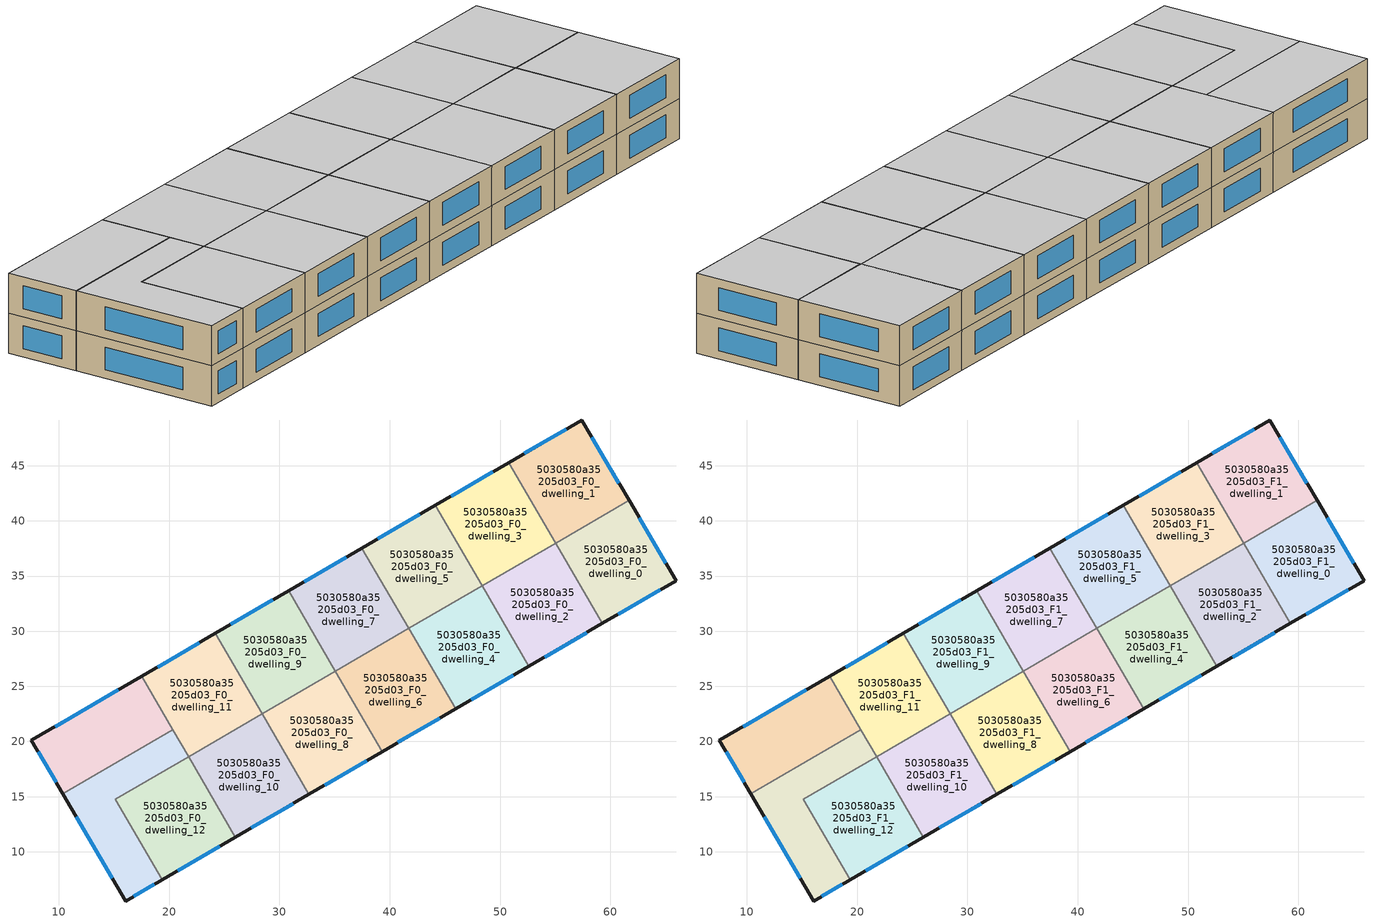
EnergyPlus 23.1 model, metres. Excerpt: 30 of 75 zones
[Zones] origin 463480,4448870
5030580a35205d03_F0_dwelling_0
 floor ground (EU_floor_Construction): 61.69,41.85 65.95,34.59 59.28,30.7 55.04,37.98 z0
 wall outside (EU_wall_Construction): 59.28,30.7 65.95,34.59 61.69,41.85 z0:3
 wall to 5030580a35205d03_F0_dwelling_1 (EU_wall_Construction): 61.69,41.85 55.04,37.98 z0:3
 wall to 5030580a35205d03_F0_dwelling_2 (EU_wall_Construction): 55.04,37.98 59.28,30.7 z0:3
 window (EU_Window_Construction): 65.04,36.14 62.6,40.3 / 60.71,31.53 64.52,33.76 z0.64:2.36
5030580a35205d03_F0_dwelling_1
 floor ground (EU_floor_Construction): 57.41,49.15 61.69,41.85 55.04,37.98 50.78,45.29 z0
 wall outside (EU_wall_Construction): 61.69,41.85 57.41,49.15 50.78,45.29 z0:3
 wall to 5030580a35205d03_F0_dwelling_3 (EU_wall_Construction): 50.78,45.29 55.03,37.99 z0:3
 wall to 5030580a35205d03_F0_dwelling_2 (EU_wall_Construction): 55.03,37.99 55.04,37.98 z0:3
 window (EU_Window_Construction): 60.77,43.42 58.33,47.58 / 55.99,48.32 52.2,46.11 z0.64:2.36
5030580a35205d03_F0_dwelling_10
 floor ground (EU_floor_Construction): 28.42,22.5 32.66,15.21 26.01,11.33 21.76,18.63 z0
 wall outside (EU_wall_Construction): 26.01,11.33 32.66,15.21 z0:3
 wall to 5030580a35205d03_F0_dwelling_12 (EU_wall_Construction): 21.76,18.63 26.01,11.33 z0:3
 wall to 5030580a35205d03_F0_dwelling_11 (EU_wall_Construction): 28.42,22.5 21.76,18.63 z0:3
 wall to 5030580a35205d03_F0_dwelling_8 (EU_wall_Construction): 32.66,15.21 28.42,22.5 z0:3
 window (EU_Window_Construction): 27.44,12.16 31.24,14.38 z0.64:2.36
5030580a35205d03_F0_dwelling_11
 floor ground (EU_floor_Construction): 24.17,29.79 28.42,22.5 21.76,18.63 17.52,25.92 z0
 wall outside (EU_wall_Construction): 24.17,29.79 17.52,25.92 z0:3
 wall to 5030580a35205d03_F0_dwelling_9 (EU_wall_Construction): 28.42,22.5 24.17,29.79 z0:3
 wall to 5030580a35205d03_F0_dwelling_14 (EU_wall_Construction): 17.52,25.92 20.34,21.07 z0:3
 wall to 5030580a35205d03_F0_dwelling_13 (EU_wall_Construction): 20.34,21.07 21.76,18.63 z0:3
 window (EU_Window_Construction): 22.74,28.96 18.94,26.75 z0.64:2.36
5030580a35205d03_F0_dwelling_12
 floor ground (EU_floor_Construction): 21.76,18.63 26.01,11.33 19.36,7.46 15.11,14.75 z0
 wall outside (EU_wall_Construction): 19.36,7.46 26.01,11.33 z0:3
 wall to 5030580a35205d03_F0_dwelling_13 (EU_wall_Construction): 21.76,18.63 15.11,14.75 19.36,7.46 z0:3
 window (EU_Window_Construction): 20.78,8.29 24.59,10.5 z0.64:2.36
5030580a35205d03_F0_dwelling_13
 floor ground (EU_floor_Construction): 20.34,21.07 21.76,18.63 15.11,14.75 19.36,7.46 16.06,5.54 10.36,15.25 z0
 wall outside (EU_wall_Construction): 10.36,15.25 16.06,5.54 19.36,7.46 z0:3
 wall to 5030580a35205d03_F0_dwelling_14 (EU_wall_Construction): 20.34,21.07 10.36,15.25 z0:3
 window (EU_Window_Construction): 16.76,5.95 18.65,7.05 / 11.58,13.17 14.84,7.62 z0.64:2.36
5030580a35205d03_F0_dwelling_14
 floor ground (EU_floor_Construction): 17.52,25.92 20.34,21.07 10.36,15.25 7.51,20.1 z0
 wall outside (EU_wall_Construction): 17.52,25.92 7.51,20.1 10.36,15.25 z0:3
 window (EU_Window_Construction): 8.12,19.06 9.75,16.29 / 15.37,24.67 9.66,21.34 z0.64:2.36
5030580a35205d03_F0_dwelling_2
 floor ground (EU_floor_Construction): 55.03,37.99 59.28,30.7 52.62,26.83 48.38,34.12 z0
 wall outside (EU_wall_Construction): 52.62,26.83 59.28,30.7 z0:3
 wall to 5030580a35205d03_F0_dwelling_4 (EU_wall_Construction): 48.38,34.12 52.62,26.83 z0:3
 wall to 5030580a35205d03_F0_dwelling_3 (EU_wall_Construction): 55.03,37.99 48.38,34.12 z0:3
 window (EU_Window_Construction): 54.05,27.66 57.85,29.87 z0.64:2.36
5030580a35205d03_F0_dwelling_3
 floor ground (EU_floor_Construction): 50.78,45.29 55.03,37.99 48.38,34.12 44.13,41.42 z0
 wall outside (EU_wall_Construction): 50.78,45.29 44.13,41.42 z0:3
 wall to 5030580a35205d03_F0_dwelling_5 (EU_wall_Construction): 44.13,41.42 48.38,34.12 z0:3
 window (EU_Window_Construction): 49.36,44.46 45.55,42.24 z0.64:2.36
5030580a35205d03_F0_dwelling_4
 floor ground (EU_floor_Construction): 48.38,34.12 52.62,26.83 45.97,22.95 41.72,30.25 z0
 wall outside (EU_wall_Construction): 45.97,22.95 52.62,26.83 z0:3
 wall to 5030580a35205d03_F0_dwelling_6 (EU_wall_Construction): 41.72,30.25 45.97,22.95 z0:3
 wall to 5030580a35205d03_F0_dwelling_5 (EU_wall_Construction): 48.38,34.12 41.72,30.25 z0:3
 window (EU_Window_Construction): 47.39,23.78 51.2,26 z0.64:2.36
5030580a35205d03_F0_dwelling_5
 floor ground (EU_floor_Construction): 44.13,41.42 48.38,34.12 41.72,30.25 37.48,37.54 z0
 wall outside (EU_wall_Construction): 44.13,41.42 37.48,37.54 z0:3
 wall to 5030580a35205d03_F0_dwelling_7 (EU_wall_Construction): 37.48,37.54 41.72,30.25 z0:3
 window (EU_Window_Construction): 42.7,40.59 38.9,38.37 z0.64:2.36
5030580a35205d03_F0_dwelling_6
 floor ground (EU_floor_Construction): 41.72,30.25 45.97,22.95 39.32,19.08 35.07,26.37 z0
 wall outside (EU_wall_Construction): 39.32,19.08 45.97,22.95 z0:3
 wall to 5030580a35205d03_F0_dwelling_8 (EU_wall_Construction): 35.07,26.37 39.32,19.08 z0:3
 wall to 5030580a35205d03_F0_dwelling_7 (EU_wall_Construction): 41.72,30.25 35.07,26.37 z0:3
 window (EU_Window_Construction): 40.74,19.91 44.54,22.12 z0.64:2.36
5030580a35205d03_F0_dwelling_7
 floor ground (EU_floor_Construction): 37.48,37.54 41.72,30.25 35.07,26.37 30.82,33.67 z0
 wall outside (EU_wall_Construction): 37.48,37.54 30.82,33.67 z0:3
 wall to 5030580a35205d03_F0_dwelling_9 (EU_wall_Construction): 30.82,33.67 35.07,26.37 z0:3
 window (EU_Window_Construction): 36.05,36.71 32.25,34.5 z0.64:2.36
5030580a35205d03_F0_dwelling_8
 floor ground (EU_floor_Construction): 35.07,26.37 39.32,19.08 32.66,15.21 28.42,22.5 z0
 wall outside (EU_wall_Construction): 32.66,15.21 39.32,19.08 z0:3
 wall to 5030580a35205d03_F0_dwelling_9 (EU_wall_Construction): 35.07,26.37 28.42,22.5 z0:3
 window (EU_Window_Construction): 34.09,16.04 37.89,18.25 z0.64:2.36
5030580a35205d03_F0_dwelling_9
 floor ground (EU_floor_Construction): 30.82,33.67 35.07,26.37 28.42,22.5 24.17,29.79 z0
 wall outside (EU_wall_Construction): 30.82,33.67 24.17,29.79 z0:3
 window (EU_Window_Construction): 29.4,32.84 25.6,30.62 z0.64:2.36
5030580a35205d03_F1_dwelling_0
 floor to 5030580a35205d03_F0_dwelling_0 (EU_floor_Construction): 61.69,41.85 65.95,34.59 59.28,30.7 55.04,37.98 z3
 wall outside (EU_wall_Construction): 59.28,30.7 65.95,34.59 61.69,41.85 z3:6
 wall to 5030580a35205d03_F1_dwelling_1 (EU_wall_Construction): 61.69,41.85 55.04,37.98 z3:6
 wall to 5030580a35205d03_F1_dwelling_2 (EU_wall_Construction): 55.04,37.98 59.28,30.7 z3:6
 window (EU_Window_Construction): 65.04,36.14 62.6,40.3 / 60.71,31.53 64.52,33.76 z3.64:5.36
 ceiling to 5030580a35205d03_F2_dwelling_0 (EU_floor_Construction): 65.95,34.59 61.69,41.85 55.04,37.98 59.28,30.7 z6
5030580a35205d03_F1_dwelling_1
 floor to 5030580a35205d03_F0_dwelling_1 (EU_floor_Construction): 57.41,49.15 61.69,41.85 55.04,37.98 50.78,45.29 z3
 wall outside (EU_wall_Construction): 61.69,41.85 57.41,49.15 50.78,45.29 z3:6
 wall to 5030580a35205d03_F1_dwelling_3 (EU_wall_Construction): 50.78,45.29 55.03,37.99 z3:6
 wall to 5030580a35205d03_F1_dwelling_2 (EU_wall_Construction): 55.03,37.99 55.04,37.98 z3:6
 window (EU_Window_Construction): 60.77,43.42 58.33,47.58 / 55.99,48.32 52.2,46.11 z3.64:5.36
 ceiling to 5030580a35205d03_F2_dwelling_1 (EU_floor_Construction): 61.69,41.85 57.41,49.15 50.78,45.29 55.04,37.98 z6
5030580a35205d03_F1_dwelling_10
 floor to 5030580a35205d03_F0_dwelling_10 (EU_floor_Construction): 28.42,22.5 32.66,15.21 26.01,11.33 21.76,18.63 z3
 wall outside (EU_wall_Construction): 26.01,11.33 32.66,15.21 z3:6
 wall to 5030580a35205d03_F1_dwelling_12 (EU_wall_Construction): 21.76,18.63 26.01,11.33 z3:6
 wall to 5030580a35205d03_F1_dwelling_11 (EU_wall_Construction): 28.42,22.5 21.76,18.63 z3:6
 wall to 5030580a35205d03_F1_dwelling_8 (EU_wall_Construction): 32.66,15.21 28.42,22.5 z3:6
 window (EU_Window_Construction): 27.44,12.16 31.24,14.38 z3.64:5.36
 ceiling to 5030580a35205d03_F2_dwelling_10 (EU_floor_Construction): 32.66,15.21 28.42,22.5 21.76,18.63 26.01,11.33 z6
5030580a35205d03_F1_dwelling_11
 floor to 5030580a35205d03_F0_dwelling_11 (EU_floor_Construction): 24.17,29.79 28.42,22.5 21.76,18.63 17.52,25.92 z3
 wall outside (EU_wall_Construction): 24.17,29.79 17.52,25.92 z3:6
 wall to 5030580a35205d03_F1_dwelling_9 (EU_wall_Construction): 28.42,22.5 24.17,29.79 z3:6
 wall to 5030580a35205d03_F1_dwelling_14 (EU_wall_Construction): 17.52,25.92 20.34,21.07 z3:6
 wall to 5030580a35205d03_F1_dwelling_13 (EU_wall_Construction): 20.34,21.07 21.76,18.63 z3:6
 window (EU_Window_Construction): 22.74,28.96 18.94,26.75 z3.64:5.36
 ceiling to 5030580a35205d03_F2_dwelling_11 (EU_floor_Construction): 28.42,22.5 24.17,29.79 17.52,25.92 21.76,18.63 z6
5030580a35205d03_F1_dwelling_12
 floor to 5030580a35205d03_F0_dwelling_12 (EU_floor_Construction): 21.76,18.63 26.01,11.33 19.36,7.46 15.11,14.75 z3
 wall outside (EU_wall_Construction): 19.36,7.46 26.01,11.33 z3:6
 wall to 5030580a35205d03_F1_dwelling_13 (EU_wall_Construction): 21.76,18.63 15.11,14.75 19.36,7.46 z3:6
 window (EU_Window_Construction): 20.78,8.29 24.59,10.5 z3.64:5.36
 ceiling to 5030580a35205d03_F2_dwelling_12 (EU_floor_Construction): 26.01,11.33 21.76,18.63 15.11,14.75 19.36,7.46 z6
5030580a35205d03_F1_dwelling_13
 floor to 5030580a35205d03_F0_dwelling_13 (EU_floor_Construction): 20.34,21.07 21.76,18.63 15.11,14.75 19.36,7.46 16.06,5.54 10.36,15.25 z3
 wall outside (EU_wall_Construction): 10.36,15.25 16.06,5.54 19.36,7.46 z3:6
 wall to 5030580a35205d03_F1_dwelling_14 (EU_wall_Construction): 20.34,21.07 10.36,15.25 z3:6
 window (EU_Window_Construction): 16.76,5.95 18.65,7.05 / 11.58,13.17 14.84,7.62 z3.64:5.36
 ceiling to 5030580a35205d03_F2_dwelling_13 (EU_floor_Construction): 19.36,7.46 15.11,14.75 21.76,18.63 20.34,21.07 10.36,15.25 16.06,5.54 z6
5030580a35205d03_F1_dwelling_14
 floor to 5030580a35205d03_F0_dwelling_14 (EU_floor_Construction): 17.52,25.92 20.34,21.07 10.36,15.25 7.51,20.1 z3
 wall outside (EU_wall_Construction): 17.52,25.92 7.51,20.1 10.36,15.25 z3:6
 window (EU_Window_Construction): 8.12,19.06 9.75,16.29 / 15.37,24.67 9.66,21.34 z3.64:5.36
 ceiling to 5030580a35205d03_F2_dwelling_14 (EU_floor_Construction): 20.34,21.07 17.52,25.92 7.51,20.1 10.36,15.25 z6
5030580a35205d03_F1_dwelling_2
 floor to 5030580a35205d03_F0_dwelling_2 (EU_floor_Construction): 55.03,37.99 59.28,30.7 52.62,26.83 48.38,34.12 z3
 wall outside (EU_wall_Construction): 52.62,26.83 59.28,30.7 z3:6
 wall to 5030580a35205d03_F1_dwelling_4 (EU_wall_Construction): 48.38,34.12 52.62,26.83 z3:6
 wall to 5030580a35205d03_F1_dwelling_3 (EU_wall_Construction): 55.03,37.99 48.38,34.12 z3:6
 window (EU_Window_Construction): 54.05,27.66 57.85,29.87 z3.64:5.36
 ceiling to 5030580a35205d03_F2_dwelling_2 (EU_floor_Construction): 59.28,30.7 55.03,37.99 48.38,34.12 52.62,26.83 z6
5030580a35205d03_F1_dwelling_3
 floor to 5030580a35205d03_F0_dwelling_3 (EU_floor_Construction): 50.78,45.29 55.03,37.99 48.38,34.12 44.13,41.42 z3
 wall outside (EU_wall_Construction): 50.78,45.29 44.13,41.42 z3:6
 wall to 5030580a35205d03_F1_dwelling_5 (EU_wall_Construction): 44.13,41.42 48.38,34.12 z3:6
 window (EU_Window_Construction): 49.36,44.46 45.55,42.24 z3.64:5.36
 ceiling to 5030580a35205d03_F2_dwelling_3 (EU_floor_Construction): 55.03,37.99 50.78,45.29 44.13,41.42 48.38,34.12 z6
5030580a35205d03_F1_dwelling_4
 floor to 5030580a35205d03_F0_dwelling_4 (EU_floor_Construction): 48.38,34.12 52.62,26.83 45.97,22.95 41.72,30.25 z3
 wall outside (EU_wall_Construction): 45.97,22.95 52.62,26.83 z3:6
 wall to 5030580a35205d03_F1_dwelling_6 (EU_wall_Construction): 41.72,30.25 45.97,22.95 z3:6
 wall to 5030580a35205d03_F1_dwelling_5 (EU_wall_Construction): 48.38,34.12 41.72,30.25 z3:6
 window (EU_Window_Construction): 47.39,23.78 51.2,26 z3.64:5.36
 ceiling to 5030580a35205d03_F2_dwelling_4 (EU_floor_Construction): 52.62,26.83 48.38,34.12 41.72,30.25 45.97,22.95 z6
5030580a35205d03_F1_dwelling_5
 floor to 5030580a35205d03_F0_dwelling_5 (EU_floor_Construction): 44.13,41.42 48.38,34.12 41.72,30.25 37.48,37.54 z3
 wall outside (EU_wall_Construction): 44.13,41.42 37.48,37.54 z3:6
 wall to 5030580a35205d03_F1_dwelling_7 (EU_wall_Construction): 37.48,37.54 41.72,30.25 z3:6
 window (EU_Window_Construction): 42.7,40.59 38.9,38.37 z3.64:5.36
 ceiling to 5030580a35205d03_F2_dwelling_5 (EU_floor_Construction): 48.38,34.12 44.13,41.42 37.48,37.54 41.72,30.25 z6
5030580a35205d03_F1_dwelling_6
 floor to 5030580a35205d03_F0_dwelling_6 (EU_floor_Construction): 41.72,30.25 45.97,22.95 39.32,19.08 35.07,26.37 z3
 wall outside (EU_wall_Construction): 39.32,19.08 45.97,22.95 z3:6
 wall to 5030580a35205d03_F1_dwelling_8 (EU_wall_Construction): 35.07,26.37 39.32,19.08 z3:6
 wall to 5030580a35205d03_F1_dwelling_7 (EU_wall_Construction): 41.72,30.25 35.07,26.37 z3:6
 window (EU_Window_Construction): 40.74,19.91 44.54,22.12 z3.64:5.36
 ceiling to 5030580a35205d03_F2_dwelling_6 (EU_floor_Construction): 45.97,22.95 41.72,30.25 35.07,26.37 39.32,19.08 z6
5030580a35205d03_F1_dwelling_7
 floor to 5030580a35205d03_F0_dwelling_7 (EU_floor_Construction): 37.48,37.54 41.72,30.25 35.07,26.37 30.82,33.67 z3
 wall outside (EU_wall_Construction): 37.48,37.54 30.82,33.67 z3:6
 wall to 5030580a35205d03_F1_dwelling_9 (EU_wall_Construction): 30.82,33.67 35.07,26.37 z3:6
 window (EU_Window_Construction): 36.05,36.71 32.25,34.5 z3.64:5.36
 ceiling to 5030580a35205d03_F2_dwelling_7 (EU_floor_Construction): 41.72,30.25 37.48,37.54 30.82,33.67 35.07,26.37 z6
5030580a35205d03_F1_dwelling_8
 floor to 5030580a35205d03_F0_dwelling_8 (EU_floor_Construction): 35.07,26.37 39.32,19.08 32.66,15.21 28.42,22.5 z3
 wall outside (EU_wall_Construction): 32.66,15.21 39.32,19.08 z3:6
 wall to 5030580a35205d03_F1_dwelling_9 (EU_wall_Construction): 35.07,26.37 28.42,22.5 z3:6
 window (EU_Window_Construction): 34.09,16.04 37.89,18.25 z3.64:5.36
 ceiling to 5030580a35205d03_F2_dwelling_8 (EU_floor_Construction): 39.32,19.08 35.07,26.37 28.42,22.5 32.66,15.21 z6
5030580a35205d03_F1_dwelling_9
 floor to 5030580a35205d03_F0_dwelling_9 (EU_floor_Construction): 30.82,33.67 35.07,26.37 28.42,22.5 24.17,29.79 z3
 wall outside (EU_wall_Construction): 30.82,33.67 24.17,29.79 z3:6
 window (EU_Window_Construction): 29.4,32.84 25.6,30.62 z3.64:5.36
 ceiling to 5030580a35205d03_F2_dwelling_9 (EU_floor_Construction): 35.07,26.37 30.82,33.67 24.17,29.79 28.42,22.5 z6
[Building]
EU S2 Campaign: North Axis=0; Terrain=City; Solar Distribution=FullExterior
[Site:Location]
Yerevan-Zvartnots.Intl.AP: Latitude=40.15; Longitude=44.383; Time Zone=4; Elevation=854
[SizingPeriod:WeatherFileDays]
AnnualSizingPeriod: Begin Month=1; Begin Day of Month=1; End Month=12; End Day of Month=31; Day of Week for Start Day=Monday; Use Weather File Daylight Saving Period=No; Use Weather File Rain and Snow Indicators=No
[MATERIAL]
EU_InternalMass_Material: Roughness=MediumRough; Thickness=0.1; Conductivity=1; Density=1800; Specific Heat=900; Thermal Absorptance=0.9; Solar Absorptance=0.7; Visible Absorptance=0.7
[MATERIAL:NOMASS] Roughness=MediumRough; Thermal Absorptance=0.9; Solar Absorptance=0.7; Visible Absorptance=0.7
Name | Thermal Resistance
EU_wall_NoMass | 1.05043
EU_floor_NoMass | 0.478065
[WINDOWMATERIAL:SIMPLEGLAZINGSYSTEM]
EU_Window_SimpleGlazing: UFactor=2.5566; Solar Heat Gain Coefficient=0.75; Visible Transmittance=0.75
[CONSTRUCTION]
EU_wall_Construction: EU_wall_NoMass
EU_floor_Construction: EU_floor_NoMass
EU_Window_Construction: EU_Window_SimpleGlazing
EU_InternalMass_Construction: EU_InternalMass_Material
[ZONE] Type=1; Multiplier=1; Ceiling Height=autocalculate; Floor Area=autocalculate; Part of Total Floor Area=Yes
Name | Volume
5030580a35205d03_F0_dwelling_0; 5030580a35205d03_F1_dwelling_0 | 194.935
5030580a35205d03_F0_dwelling_1; 5030580a35205d03_F1_dwelling_1 | 194.938
5030580a35205d03_F0_dwelling_10; 5030580a35205d03_F1_dwelling_10; 5030580a35205d03_F0_dwelling_12; 5030580a35205d03_F1_dwelling_12; 5030580a35205d03_F0_dwelling_8; 5030580a35205d03_F1_dwelling_8 | 194.943
5030580a35205d03_F0_dwelling_11; 5030580a35205d03_F1_dwelling_11 | 194.927
5030580a35205d03_F0_dwelling_13; 5030580a35205d03_F1_dwelling_13 | 194.92
5030580a35205d03_F0_dwelling_14; 5030580a35205d03_F1_dwelling_14 | 194.925
5030580a35205d03_F0_dwelling_2; 5030580a35205d03_F1_dwelling_2 | 194.926
5030580a35205d03_F0_dwelling_3; 5030580a35205d03_F1_dwelling_3 | 194.91
5030580a35205d03_F0_dwelling_4; 5030580a35205d03_F1_dwelling_4 | 194.922
5030580a35205d03_F0_dwelling_5; 5030580a35205d03_F1_dwelling_5 | 194.906
5030580a35205d03_F0_dwelling_6; 5030580a35205d03_F1_dwelling_6 | 194.959
5030580a35205d03_F0_dwelling_7; 5030580a35205d03_F1_dwelling_7 | 194.923
5030580a35205d03_F0_dwelling_9; 5030580a35205d03_F1_dwelling_9 | 194.939
[INTERNALMASS] Construction=EU_InternalMass_Construction
Name | Zone or ZoneList | Surface Area
5030580a35205d03_F0_dwelling_0_EU_InternalMass | 5030580a35205d03_F0_dwelling_0 | 64.9783
5030580a35205d03_F0_dwelling_1_EU_InternalMass | 5030580a35205d03_F0_dwelling_1 | 64.979
5030580a35205d03_F0_dwelling_2_EU_InternalMass | 5030580a35205d03_F0_dwelling_2 | 64.9782
5030580a35205d03_F0_dwelling_3_EU_InternalMass | 5030580a35205d03_F0_dwelling_3 | 64.9717
5030580a35205d03_F0_dwelling_4_EU_InternalMass | 5030580a35205d03_F0_dwelling_4 | 64.9738
5030580a35205d03_F0_dwelling_5_EU_InternalMass | 5030580a35205d03_F0_dwelling_5 | 64.9698
5030580a35205d03_F0_dwelling_6_EU_InternalMass | 5030580a35205d03_F0_dwelling_6 | 64.9855
5030580a35205d03_F0_dwelling_7_EU_InternalMass | 5030580a35205d03_F0_dwelling_7 | 64.977
5030580a35205d03_F0_dwelling_8_EU_InternalMass | 5030580a35205d03_F0_dwelling_8 | 64.9784
5030580a35205d03_F0_dwelling_9_EU_InternalMass | 5030580a35205d03_F0_dwelling_9 | 64.9808
5030580a35205d03_F0_dwelling_10_EU_InternalMass | 5030580a35205d03_F0_dwelling_10 | 64.9801
5030580a35205d03_F0_dwelling_11_EU_InternalMass | 5030580a35205d03_F0_dwelling_11 | 64.9762
5030580a35205d03_F0_dwelling_12_EU_InternalMass | 5030580a35205d03_F0_dwelling_12 | 64.9804
5030580a35205d03_F0_dwelling_13_EU_InternalMass | 5030580a35205d03_F0_dwelling_13 | 64.9733
5030580a35205d03_F0_dwelling_14_EU_InternalMass | 5030580a35205d03_F0_dwelling_14 | 64.9731
5030580a35205d03_F1_dwelling_0_EU_InternalMass | 5030580a35205d03_F1_dwelling_0 | 64.9783
5030580a35205d03_F1_dwelling_1_EU_InternalMass | 5030580a35205d03_F1_dwelling_1 | 64.979
5030580a35205d03_F1_dwelling_2_EU_InternalMass | 5030580a35205d03_F1_dwelling_2 | 64.9782
5030580a35205d03_F1_dwelling_3_EU_InternalMass | 5030580a35205d03_F1_dwelling_3 | 64.9717
5030580a35205d03_F1_dwelling_4_EU_InternalMass | 5030580a35205d03_F1_dwelling_4 | 64.9738
5030580a35205d03_F1_dwelling_5_EU_InternalMass | 5030580a35205d03_F1_dwelling_5 | 64.9698
5030580a35205d03_F1_dwelling_6_EU_InternalMass | 5030580a35205d03_F1_dwelling_6 | 64.9855
5030580a35205d03_F1_dwelling_7_EU_InternalMass | 5030580a35205d03_F1_dwelling_7 | 64.977
5030580a35205d03_F1_dwelling_8_EU_InternalMass | 5030580a35205d03_F1_dwelling_8 | 64.9784
5030580a35205d03_F1_dwelling_9_EU_InternalMass | 5030580a35205d03_F1_dwelling_9 | 64.9808
5030580a35205d03_F1_dwelling_10_EU_InternalMass | 5030580a35205d03_F1_dwelling_10 | 64.9801
5030580a35205d03_F1_dwelling_11_EU_InternalMass | 5030580a35205d03_F1_dwelling_11 | 64.9762
5030580a35205d03_F1_dwelling_12_EU_InternalMass | 5030580a35205d03_F1_dwelling_12 | 64.9804
5030580a35205d03_F1_dwelling_13_EU_InternalMass | 5030580a35205d03_F1_dwelling_13 | 64.9733
5030580a35205d03_F1_dwelling_14_EU_InternalMass | 5030580a35205d03_F1_dwelling_14 | 64.9731
[OTHEREQUIPMENT] Fuel Type=Electricity; Design Level Calculation Method=Watts/Area; Power per Zone Floor Area=1; Fraction Latent=0; Fraction Radiant=0; Fraction Lost=0; Carbon Dioxide Generation Rate=0; EndUse Subcategory=EU_Step8_InternalGains
Name | Zone or ZoneList or Space or SpaceList | Schedule
EU_Step8_InternalGain_5030580a35205d03_F0_dwelling_0_f000 | 5030580a35205d03_F0_dwelling_0 | EU_Step8_GainSchedule_5030580a35205d03_F0_dwelling_0_f000
EU_Step8_InternalGain_5030580a35205d03_F0_dwelling_1_f000 | 5030580a35205d03_F0_dwelling_1 | EU_Step8_GainSchedule_5030580a35205d03_F0_dwelling_1_f000
EU_Step8_InternalGain_5030580a35205d03_F0_dwelling_2_f000 | 5030580a35205d03_F0_dwelling_2 | EU_Step8_GainSchedule_5030580a35205d03_F0_dwelling_2_f000
EU_Step8_InternalGain_5030580a35205d03_F0_dwelling_3_f000 | 5030580a35205d03_F0_dwelling_3 | EU_Step8_GainSchedule_5030580a35205d03_F0_dwelling_3_f000
EU_Step8_InternalGain_5030580a35205d03_F0_dwelling_4_f000 | 5030580a35205d03_F0_dwelling_4 | EU_Step8_GainSchedule_5030580a35205d03_F0_dwelling_4_f000
EU_Step8_InternalGain_5030580a35205d03_F0_dwelling_5_f000 | 5030580a35205d03_F0_dwelling_5 | EU_Step8_GainSchedule_5030580a35205d03_F0_dwelling_5_f000
EU_Step8_InternalGain_5030580a35205d03_F0_dwelling_6_f000 | 5030580a35205d03_F0_dwelling_6 | EU_Step8_GainSchedule_5030580a35205d03_F0_dwelling_6_f000
EU_Step8_InternalGain_5030580a35205d03_F0_dwelling_7_f000 | 5030580a35205d03_F0_dwelling_7 | EU_Step8_GainSchedule_5030580a35205d03_F0_dwelling_7_f000
EU_Step8_InternalGain_5030580a35205d03_F0_dwelling_8_f000 | 5030580a35205d03_F0_dwelling_8 | EU_Step8_GainSchedule_5030580a35205d03_F0_dwelling_8_f000
EU_Step8_InternalGain_5030580a35205d03_F0_dwelling_9_f000 | 5030580a35205d03_F0_dwelling_9 | EU_Step8_GainSchedule_5030580a35205d03_F0_dwelling_9_f000
EU_Step8_InternalGain_5030580a35205d03_F0_dwelling_10_f000 | 5030580a35205d03_F0_dwelling_10 | EU_Step8_GainSchedule_5030580a35205d03_F0_dwelling_10_f000
EU_Step8_InternalGain_5030580a35205d03_F0_dwelling_11_f000 | 5030580a35205d03_F0_dwelling_11 | EU_Step8_GainSchedule_5030580a35205d03_F0_dwelling_11_f000
EU_Step8_InternalGain_5030580a35205d03_F0_dwelling_12_f000 | 5030580a35205d03_F0_dwelling_12 | EU_Step8_GainSchedule_5030580a35205d03_F0_dwelling_12_f000
EU_Step8_InternalGain_5030580a35205d03_F0_dwelling_13_f000 | 5030580a35205d03_F0_dwelling_13 | EU_Step8_GainSchedule_5030580a35205d03_F0_dwelling_13_f000
EU_Step8_InternalGain_5030580a35205d03_F0_dwelling_14_f000 | 5030580a35205d03_F0_dwelling_14 | EU_Step8_GainSchedule_5030580a35205d03_F0_dwelling_14_f000
EU_Step8_InternalGain_5030580a35205d03_F1_dwelling_0_f000 | 5030580a35205d03_F1_dwelling_0 | EU_Step8_GainSchedule_5030580a35205d03_F1_dwelling_0_f000
EU_Step8_InternalGain_5030580a35205d03_F1_dwelling_1_f000 | 5030580a35205d03_F1_dwelling_1 | EU_Step8_GainSchedule_5030580a35205d03_F1_dwelling_1_f000
EU_Step8_InternalGain_5030580a35205d03_F1_dwelling_2_f000 | 5030580a35205d03_F1_dwelling_2 | EU_Step8_GainSchedule_5030580a35205d03_F1_dwelling_2_f000
EU_Step8_InternalGain_5030580a35205d03_F1_dwelling_3_f000 | 5030580a35205d03_F1_dwelling_3 | EU_Step8_GainSchedule_5030580a35205d03_F1_dwelling_3_f000
EU_Step8_InternalGain_5030580a35205d03_F1_dwelling_4_f000 | 5030580a35205d03_F1_dwelling_4 | EU_Step8_GainSchedule_5030580a35205d03_F1_dwelling_4_f000
EU_Step8_InternalGain_5030580a35205d03_F1_dwelling_5_f000 | 5030580a35205d03_F1_dwelling_5 | EU_Step8_GainSchedule_5030580a35205d03_F1_dwelling_5_f000
EU_Step8_InternalGain_5030580a35205d03_F1_dwelling_6_f000 | 5030580a35205d03_F1_dwelling_6 | EU_Step8_GainSchedule_5030580a35205d03_F1_dwelling_6_f000
EU_Step8_InternalGain_5030580a35205d03_F1_dwelling_7_f000 | 5030580a35205d03_F1_dwelling_7 | EU_Step8_GainSchedule_5030580a35205d03_F1_dwelling_7_f000
EU_Step8_InternalGain_5030580a35205d03_F1_dwelling_8_f000 | 5030580a35205d03_F1_dwelling_8 | EU_Step8_GainSchedule_5030580a35205d03_F1_dwelling_8_f000
EU_Step8_InternalGain_5030580a35205d03_F1_dwelling_9_f000 | 5030580a35205d03_F1_dwelling_9 | EU_Step8_GainSchedule_5030580a35205d03_F1_dwelling_9_f000
EU_Step8_InternalGain_5030580a35205d03_F1_dwelling_10_f000 | 5030580a35205d03_F1_dwelling_10 | EU_Step8_GainSchedule_5030580a35205d03_F1_dwelling_10_f000
EU_Step8_InternalGain_5030580a35205d03_F1_dwelling_11_f000 | 5030580a35205d03_F1_dwelling_11 | EU_Step8_GainSchedule_5030580a35205d03_F1_dwelling_11_f000
EU_Step8_InternalGain_5030580a35205d03_F1_dwelling_12_f000 | 5030580a35205d03_F1_dwelling_12 | EU_Step8_GainSchedule_5030580a35205d03_F1_dwelling_12_f000
EU_Step8_InternalGain_5030580a35205d03_F1_dwelling_13_f000 | 5030580a35205d03_F1_dwelling_13 | EU_Step8_GainSchedule_5030580a35205d03_F1_dwelling_13_f000
EU_Step8_InternalGain_5030580a35205d03_F1_dwelling_14_f000 | 5030580a35205d03_F1_dwelling_14 | EU_Step8_GainSchedule_5030580a35205d03_F1_dwelling_14_f000
[ZONEVENTILATION:DESIGNFLOWRATE] Schedule=EU_AlwaysOn; Design Flow Rate Calculation Method=AirChanges/Hour; Air Changes per Hour=0.557805; Ventilation Type=Natural; Fan Pressure Rise=0; Fan Total Efficiency=1; Constant Term Coefficient=1; Temperature Term Coefficient=0; Velocity Term Coefficient=0; Velocity Squared Term Coefficient=0; Minimum Indoor Temperature=-100; Maximum Indoor Temperature=100; Delta Temperature=-100; Minimum Outdoor Temperature=-100; Maximum Outdoor Temperature=100; Maximum Wind Speed=40
Name | Zone or ZoneList or Space or SpaceList
EU_ConstantAir_5030580a35205d03_F0_dwelling_0 | 5030580a35205d03_F0_dwelling_0
EU_ConstantAir_5030580a35205d03_F0_dwelling_1 | 5030580a35205d03_F0_dwelling_1
EU_ConstantAir_5030580a35205d03_F0_dwelling_2 | 5030580a35205d03_F0_dwelling_2
EU_ConstantAir_5030580a35205d03_F0_dwelling_3 | 5030580a35205d03_F0_dwelling_3
EU_ConstantAir_5030580a35205d03_F0_dwelling_4 | 5030580a35205d03_F0_dwelling_4
EU_ConstantAir_5030580a35205d03_F0_dwelling_5 | 5030580a35205d03_F0_dwelling_5
EU_ConstantAir_5030580a35205d03_F0_dwelling_6 | 5030580a35205d03_F0_dwelling_6
EU_ConstantAir_5030580a35205d03_F0_dwelling_7 | 5030580a35205d03_F0_dwelling_7
EU_ConstantAir_5030580a35205d03_F0_dwelling_8 | 5030580a35205d03_F0_dwelling_8
EU_ConstantAir_5030580a35205d03_F0_dwelling_9 | 5030580a35205d03_F0_dwelling_9
EU_ConstantAir_5030580a35205d03_F0_dwelling_10 | 5030580a35205d03_F0_dwelling_10
EU_ConstantAir_5030580a35205d03_F0_dwelling_11 | 5030580a35205d03_F0_dwelling_11
EU_ConstantAir_5030580a35205d03_F0_dwelling_12 | 5030580a35205d03_F0_dwelling_12
EU_ConstantAir_5030580a35205d03_F0_dwelling_13 | 5030580a35205d03_F0_dwelling_13
EU_ConstantAir_5030580a35205d03_F0_dwelling_14 | 5030580a35205d03_F0_dwelling_14
EU_ConstantAir_5030580a35205d03_F1_dwelling_0 | 5030580a35205d03_F1_dwelling_0
EU_ConstantAir_5030580a35205d03_F1_dwelling_1 | 5030580a35205d03_F1_dwelling_1
EU_ConstantAir_5030580a35205d03_F1_dwelling_2 | 5030580a35205d03_F1_dwelling_2
EU_ConstantAir_5030580a35205d03_F1_dwelling_3 | 5030580a35205d03_F1_dwelling_3
EU_ConstantAir_5030580a35205d03_F1_dwelling_4 | 5030580a35205d03_F1_dwelling_4
EU_ConstantAir_5030580a35205d03_F1_dwelling_5 | 5030580a35205d03_F1_dwelling_5
EU_ConstantAir_5030580a35205d03_F1_dwelling_6 | 5030580a35205d03_F1_dwelling_6
EU_ConstantAir_5030580a35205d03_F1_dwelling_7 | 5030580a35205d03_F1_dwelling_7
EU_ConstantAir_5030580a35205d03_F1_dwelling_8 | 5030580a35205d03_F1_dwelling_8
EU_ConstantAir_5030580a35205d03_F1_dwelling_9 | 5030580a35205d03_F1_dwelling_9
EU_ConstantAir_5030580a35205d03_F1_dwelling_10 | 5030580a35205d03_F1_dwelling_10
EU_ConstantAir_5030580a35205d03_F1_dwelling_11 | 5030580a35205d03_F1_dwelling_11
EU_ConstantAir_5030580a35205d03_F1_dwelling_12 | 5030580a35205d03_F1_dwelling_12
EU_ConstantAir_5030580a35205d03_F1_dwelling_13 | 5030580a35205d03_F1_dwelling_13
EU_ConstantAir_5030580a35205d03_F1_dwelling_14 | 5030580a35205d03_F1_dwelling_14
[HVACTEMPLATE:THERMOSTAT] Constant Heating Setpoint=20; Constant Cooling Setpoint=50
EU_HeatOnly_5030580a35205d03_F0_dwelling_0; EU_HeatOnly_5030580a35205d03_F0_dwelling_1; EU_HeatOnly_5030580a35205d03_F0_dwelling_2; EU_HeatOnly_5030580a35205d03_F0_dwelling_3; EU_HeatOnly_5030580a35205d03_F0_dwelling_4; EU_HeatOnly_5030580a35205d03_F0_dwelling_5; EU_HeatOnly_5030580a35205d03_F0_dwelling_6; EU_HeatOnly_5030580a35205d03_F0_dwelling_7; EU_HeatOnly_5030580a35205d03_F0_dwelling_8; EU_HeatOnly_5030580a35205d03_F0_dwelling_9; EU_HeatOnly_5030580a35205d03_F0_dwelling_10; EU_HeatOnly_5030580a35205d03_F0_dwelling_11; EU_HeatOnly_5030580a35205d03_F0_dwelling_12; EU_HeatOnly_5030580a35205d03_F0_dwelling_13; EU_HeatOnly_5030580a35205d03_F0_dwelling_14; EU_HeatOnly_5030580a35205d03_F1_dwelling_0; EU_HeatOnly_5030580a35205d03_F1_dwelling_1; EU_HeatOnly_5030580a35205d03_F1_dwelling_2; EU_HeatOnly_5030580a35205d03_F1_dwelling_3; EU_HeatOnly_5030580a35205d03_F1_dwelling_4; EU_HeatOnly_5030580a35205d03_F1_dwelling_5; EU_HeatOnly_5030580a35205d03_F1_dwelling_6; EU_HeatOnly_5030580a35205d03_F1_dwelling_7; EU_HeatOnly_5030580a35205d03_F1_dwelling_8; EU_HeatOnly_5030580a35205d03_F1_dwelling_9; EU_HeatOnly_5030580a35205d03_F1_dwelling_10; EU_HeatOnly_5030580a35205d03_F1_dwelling_11; EU_HeatOnly_5030580a35205d03_F1_dwelling_12; EU_HeatOnly_5030580a35205d03_F1_dwelling_13; EU_HeatOnly_5030580a35205d03_F1_dwelling_14; EU_HeatOnly_5030580a35205d03_F2_dwelling_0; EU_HeatOnly_5030580a35205d03_F2_dwelling_1; EU_HeatOnly_5030580a35205d03_F2_dwelling_2; EU_HeatOnly_5030580a35205d03_F2_dwelling_3; EU_HeatOnly_5030580a35205d03_F2_dwelling_4; EU_HeatOnly_5030580a35205d03_F2_dwelling_5; EU_HeatOnly_5030580a35205d03_F2_dwelling_6; EU_HeatOnly_5030580a35205d03_F2_dwelling_7; EU_HeatOnly_5030580a35205d03_F2_dwelling_8; EU_HeatOnly_5030580a35205d03_F2_dwelling_9; EU_HeatOnly_5030580a35205d03_F2_dwelling_10; EU_HeatOnly_5030580a35205d03_F2_dwelling_11; EU_HeatOnly_5030580a35205d03_F2_dwelling_12; EU_HeatOnly_5030580a35205d03_F2_dwelling_13; EU_HeatOnly_5030580a35205d03_F2_dwelling_14; EU_HeatOnly_5030580a35205d03_F3_dwelling_0; EU_HeatOnly_5030580a35205d03_F3_dwelling_1; EU_HeatOnly_5030580a35205d03_F3_dwelling_2; EU_HeatOnly_5030580a35205d03_F3_dwelling_3; EU_HeatOnly_5030580a35205d03_F3_dwelling_4; EU_HeatOnly_5030580a35205d03_F3_dwelling_5; EU_HeatOnly_5030580a35205d03_F3_dwelling_6; EU_HeatOnly_5030580a35205d03_F3_dwelling_7; EU_HeatOnly_5030580a35205d03_F3_dwelling_8; EU_HeatOnly_5030580a35205d03_F3_dwelling_9; EU_HeatOnly_5030580a35205d03_F3_dwelling_10; EU_HeatOnly_5030580a35205d03_F3_dwelling_11; EU_HeatOnly_5030580a35205d03_F3_dwelling_12; EU_HeatOnly_5030580a35205d03_F3_dwelling_13; EU_HeatOnly_5030580a35205d03_F3_dwelling_14; EU_HeatOnly_5030580a35205d03_F4_dwelling_0; EU_HeatOnly_5030580a35205d03_F4_dwelling_1; EU_HeatOnly_5030580a35205d03_F4_dwelling_2; EU_HeatOnly_5030580a35205d03_F4_dwelling_3; EU_HeatOnly_5030580a35205d03_F4_dwelling_4; EU_HeatOnly_5030580a35205d03_F4_dwelling_5; EU_HeatOnly_5030580a35205d03_F4_dwelling_6; EU_HeatOnly_5030580a35205d03_F4_dwelling_7; EU_HeatOnly_5030580a35205d03_F4_dwelling_8; EU_HeatOnly_5030580a35205d03_F4_dwelling_9; EU_HeatOnly_5030580a35205d03_F4_dwelling_10; EU_HeatOnly_5030580a35205d03_F4_dwelling_11; EU_HeatOnly_5030580a35205d03_F4_dwelling_12; EU_HeatOnly_5030580a35205d03_F4_dwelling_13; EU_HeatOnly_5030580a35205d03_F4_dwelling_14
[HVACTEMPLATE:ZONE:IDEALLOADSAIRSYSTEM] System Availability Schedule=EU_AlwaysOn; Maximum Heating Supply Air Temperature=50; Minimum Cooling Supply Air Temperature=13; Maximum Heating Supply Air Humidity Ratio=0.0156; Minimum Cooling Supply Air Humidity Ratio=0.0077; Heating Limit=NoLimit; Cooling Limit=NoLimit; Heating Availability Schedule=EU_AlwaysOn; Cooling Availability Schedule=EU_CoolingOff; Dehumidification Control Type=ConstantSensibleHeatRatio; Cooling Sensible Heat Ratio=0.7; Dehumidification Setpoint=60; Humidification Control Type=None; Humidification Setpoint=30; Outdoor Air Method=None; Outdoor Air Flow Rate per Person=0.00944; Outdoor Air Flow Rate per Zone Floor Area=0; Outdoor Air Flow Rate per Zone=0; Demand Controlled Ventilation Type=None; Outdoor Air Economizer Type=NoEconomizer; Heat Recovery Type=None; Sensible Heat Recovery Effectiveness=0.7; Latent Heat Recovery Effectiveness=0.65
Name | Template Thermostat
5030580a35205d03_F0_dwelling_0 | EU_HeatOnly_5030580a35205d03_F0_dwelling_0
5030580a35205d03_F0_dwelling_1 | EU_HeatOnly_5030580a35205d03_F0_dwelling_1
5030580a35205d03_F0_dwelling_2 | EU_HeatOnly_5030580a35205d03_F0_dwelling_2
5030580a35205d03_F0_dwelling_3 | EU_HeatOnly_5030580a35205d03_F0_dwelling_3
5030580a35205d03_F0_dwelling_4 | EU_HeatOnly_5030580a35205d03_F0_dwelling_4
5030580a35205d03_F0_dwelling_5 | EU_HeatOnly_5030580a35205d03_F0_dwelling_5
5030580a35205d03_F0_dwelling_6 | EU_HeatOnly_5030580a35205d03_F0_dwelling_6
5030580a35205d03_F0_dwelling_7 | EU_HeatOnly_5030580a35205d03_F0_dwelling_7
5030580a35205d03_F0_dwelling_8 | EU_HeatOnly_5030580a35205d03_F0_dwelling_8
5030580a35205d03_F0_dwelling_9 | EU_HeatOnly_5030580a35205d03_F0_dwelling_9
5030580a35205d03_F0_dwelling_10 | EU_HeatOnly_5030580a35205d03_F0_dwelling_10
5030580a35205d03_F0_dwelling_11 | EU_HeatOnly_5030580a35205d03_F0_dwelling_11
5030580a35205d03_F0_dwelling_12 | EU_HeatOnly_5030580a35205d03_F0_dwelling_12
5030580a35205d03_F0_dwelling_13 | EU_HeatOnly_5030580a35205d03_F0_dwelling_13
5030580a35205d03_F0_dwelling_14 | EU_HeatOnly_5030580a35205d03_F0_dwelling_14
5030580a35205d03_F1_dwelling_0 | EU_HeatOnly_5030580a35205d03_F1_dwelling_0
5030580a35205d03_F1_dwelling_1 | EU_HeatOnly_5030580a35205d03_F1_dwelling_1
5030580a35205d03_F1_dwelling_2 | EU_HeatOnly_5030580a35205d03_F1_dwelling_2
5030580a35205d03_F1_dwelling_3 | EU_HeatOnly_5030580a35205d03_F1_dwelling_3
5030580a35205d03_F1_dwelling_4 | EU_HeatOnly_5030580a35205d03_F1_dwelling_4
5030580a35205d03_F1_dwelling_5 | EU_HeatOnly_5030580a35205d03_F1_dwelling_5
5030580a35205d03_F1_dwelling_6 | EU_HeatOnly_5030580a35205d03_F1_dwelling_6
5030580a35205d03_F1_dwelling_7 | EU_HeatOnly_5030580a35205d03_F1_dwelling_7
5030580a35205d03_F1_dwelling_8 | EU_HeatOnly_5030580a35205d03_F1_dwelling_8
5030580a35205d03_F1_dwelling_9 | EU_HeatOnly_5030580a35205d03_F1_dwelling_9
5030580a35205d03_F1_dwelling_10 | EU_HeatOnly_5030580a35205d03_F1_dwelling_10
5030580a35205d03_F1_dwelling_11 | EU_HeatOnly_5030580a35205d03_F1_dwelling_11
5030580a35205d03_F1_dwelling_12 | EU_HeatOnly_5030580a35205d03_F1_dwelling_12
5030580a35205d03_F1_dwelling_13 | EU_HeatOnly_5030580a35205d03_F1_dwelling_13
5030580a35205d03_F1_dwelling_14 | EU_HeatOnly_5030580a35205d03_F1_dwelling_14
[SIZING:ZONE] Zone Cooling Design Supply Air Temperature Input Method=SupplyAirTemperature; Zone Cooling Design Supply Air Temperature=13; Zone Heating Design Supply Air Temperature Input Method=SupplyAirTemperature; Zone Heating Design Supply Air Temperature=50; Zone Cooling Design Supply Air Humidity Ratio=0.008; Zone Heating Design Supply Air Humidity Ratio=0.008; Cooling Design Air Flow Method=DesignDay; Cooling Design Air Flow Rate=0; Cooling Minimum Air Flow per Zone Floor Area=0.000762; Cooling Minimum Air Flow=0; Cooling Minimum Air Flow Fraction=0.2; Heating Design Air Flow Method=DesignDay; Heating Design Air Flow Rate=0; Heating Maximum Air Flow per Zone Floor Area=0.002032; Heating Maximum Air Flow=0.141576; Heating Maximum Air Flow Fraction=0.3; Account for Dedicated Outdoor Air System=No; Dedicated Outdoor Air System Control Strategy=NeutralSupplyAir; Dedicated Outdoor Air Low Setpoint Temperature for Design=autosize; Dedicated Outdoor Air High Setpoint Temperature for Design=autosize; Zone Load Sizing Method=Sensible Load Only No Latent Load; Zone Latent Cooling Design Supply Air Humidity Ratio Input Method=HumidityRatioDifference; Zone Cooling Design Supply Air Humidity Ratio Difference=0.005; Zone Latent Heating Design Supply Air Humidity Ratio Input Method=HumidityRatioDifference; Zone Humidification Design Supply Air Humidity Ratio Difference=0.005
5030580a35205d03_F0_dwelling_0; 5030580a35205d03_F0_dwelling_1; 5030580a35205d03_F0_dwelling_2; 5030580a35205d03_F0_dwelling_3; 5030580a35205d03_F0_dwelling_4; 5030580a35205d03_F0_dwelling_5; 5030580a35205d03_F0_dwelling_6; 5030580a35205d03_F0_dwelling_7; 5030580a35205d03_F0_dwelling_8; 5030580a35205d03_F0_dwelling_9; 5030580a35205d03_F0_dwelling_10; 5030580a35205d03_F0_dwelling_11; 5030580a35205d03_F0_dwelling_12; 5030580a35205d03_F0_dwelling_13; 5030580a35205d03_F0_dwelling_14; 5030580a35205d03_F1_dwelling_0; 5030580a35205d03_F1_dwelling_1; 5030580a35205d03_F1_dwelling_2; 5030580a35205d03_F1_dwelling_3; 5030580a35205d03_F1_dwelling_4; 5030580a35205d03_F1_dwelling_5; 5030580a35205d03_F1_dwelling_6; 5030580a35205d03_F1_dwelling_7; 5030580a35205d03_F1_dwelling_8; 5030580a35205d03_F1_dwelling_9; 5030580a35205d03_F1_dwelling_10; 5030580a35205d03_F1_dwelling_11; 5030580a35205d03_F1_dwelling_12; 5030580a35205d03_F1_dwelling_13; 5030580a35205d03_F1_dwelling_14
[SCHEDULE:CONSTANT]
Name | Hourly Value
EU_AlwaysOn | 1
EU_CoolingOff | 0
[SCHEDULE:FILE] Column Number=1; Rows to Skip at Top=0; Number of Hours of Data=8760; Column Separator=Comma; Interpolate to Timestep=No; Minutes per Item=60; Adjust Schedule for Daylight Savings=Yes
Name | File
EU_Step8_GainSchedule_5030580a35205d03_F0_dwelling_0_f000 | ../../schedules/5030580a35205d03/5030580a35205d03_F0_dwelling_0_f000_gain.csv
EU_Step8_GainSchedule_5030580a35205d03_F0_dwelling_1_f000 | ../../schedules/5030580a35205d03/5030580a35205d03_F0_dwelling_1_f000_gain.csv
EU_Step8_GainSchedule_5030580a35205d03_F0_dwelling_2_f000 | ../../schedules/5030580a35205d03/5030580a35205d03_F0_dwelling_2_f000_gain.csv
EU_Step8_GainSchedule_5030580a35205d03_F0_dwelling_3_f000 | ../../schedules/5030580a35205d03/5030580a35205d03_F0_dwelling_3_f000_gain.csv
EU_Step8_GainSchedule_5030580a35205d03_F0_dwelling_4_f000 | ../../schedules/5030580a35205d03/5030580a35205d03_F0_dwelling_4_f000_gain.csv
EU_Step8_GainSchedule_5030580a35205d03_F0_dwelling_5_f000 | ../../schedules/5030580a35205d03/5030580a35205d03_F0_dwelling_5_f000_gain.csv
EU_Step8_GainSchedule_5030580a35205d03_F0_dwelling_6_f000 | ../../schedules/5030580a35205d03/5030580a35205d03_F0_dwelling_6_f000_gain.csv
EU_Step8_GainSchedule_5030580a35205d03_F0_dwelling_7_f000 | ../../schedules/5030580a35205d03/5030580a35205d03_F0_dwelling_7_f000_gain.csv
EU_Step8_GainSchedule_5030580a35205d03_F0_dwelling_8_f000 | ../../schedules/5030580a35205d03/5030580a35205d03_F0_dwelling_8_f000_gain.csv
EU_Step8_GainSchedule_5030580a35205d03_F0_dwelling_9_f000 | ../../schedules/5030580a35205d03/5030580a35205d03_F0_dwelling_9_f000_gain.csv
EU_Step8_GainSchedule_5030580a35205d03_F0_dwelling_10_f000 | ../../schedules/5030580a35205d03/5030580a35205d03_F0_dwelling_10_f000_gain.csv
EU_Step8_GainSchedule_5030580a35205d03_F0_dwelling_11_f000 | ../../schedules/5030580a35205d03/5030580a35205d03_F0_dwelling_11_f000_gain.csv
EU_Step8_GainSchedule_5030580a35205d03_F0_dwelling_12_f000 | ../../schedules/5030580a35205d03/5030580a35205d03_F0_dwelling_12_f000_gain.csv
EU_Step8_GainSchedule_5030580a35205d03_F0_dwelling_13_f000 | ../../schedules/5030580a35205d03/5030580a35205d03_F0_dwelling_13_f000_gain.csv
EU_Step8_GainSchedule_5030580a35205d03_F0_dwelling_14_f000 | ../../schedules/5030580a35205d03/5030580a35205d03_F0_dwelling_14_f000_gain.csv
EU_Step8_GainSchedule_5030580a35205d03_F1_dwelling_0_f000 | ../../schedules/5030580a35205d03/5030580a35205d03_F1_dwelling_0_f000_gain.csv
EU_Step8_GainSchedule_5030580a35205d03_F1_dwelling_1_f000 | ../../schedules/5030580a35205d03/5030580a35205d03_F1_dwelling_1_f000_gain.csv
EU_Step8_GainSchedule_5030580a35205d03_F1_dwelling_2_f000 | ../../schedules/5030580a35205d03/5030580a35205d03_F1_dwelling_2_f000_gain.csv
EU_Step8_GainSchedule_5030580a35205d03_F1_dwelling_3_f000 | ../../schedules/5030580a35205d03/5030580a35205d03_F1_dwelling_3_f000_gain.csv
EU_Step8_GainSchedule_5030580a35205d03_F1_dwelling_4_f000 | ../../schedules/5030580a35205d03/5030580a35205d03_F1_dwelling_4_f000_gain.csv
EU_Step8_GainSchedule_5030580a35205d03_F1_dwelling_5_f000 | ../../schedules/5030580a35205d03/5030580a35205d03_F1_dwelling_5_f000_gain.csv
EU_Step8_GainSchedule_5030580a35205d03_F1_dwelling_6_f000 | ../../schedules/5030580a35205d03/5030580a35205d03_F1_dwelling_6_f000_gain.csv
EU_Step8_GainSchedule_5030580a35205d03_F1_dwelling_7_f000 | ../../schedules/5030580a35205d03/5030580a35205d03_F1_dwelling_7_f000_gain.csv
EU_Step8_GainSchedule_5030580a35205d03_F1_dwelling_8_f000 | ../../schedules/5030580a35205d03/5030580a35205d03_F1_dwelling_8_f000_gain.csv
EU_Step8_GainSchedule_5030580a35205d03_F1_dwelling_9_f000 | ../../schedules/5030580a35205d03/5030580a35205d03_F1_dwelling_9_f000_gain.csv
EU_Step8_GainSchedule_5030580a35205d03_F1_dwelling_10_f000 | ../../schedules/5030580a35205d03/5030580a35205d03_F1_dwelling_10_f000_gain.csv
EU_Step8_GainSchedule_5030580a35205d03_F1_dwelling_11_f000 | ../../schedules/5030580a35205d03/5030580a35205d03_F1_dwelling_11_f000_gain.csv
EU_Step8_GainSchedule_5030580a35205d03_F1_dwelling_12_f000 | ../../schedules/5030580a35205d03/5030580a35205d03_F1_dwelling_12_f000_gain.csv
EU_Step8_GainSchedule_5030580a35205d03_F1_dwelling_13_f000 | ../../schedules/5030580a35205d03/5030580a35205d03_F1_dwelling_13_f000_gain.csv
EU_Step8_GainSchedule_5030580a35205d03_F1_dwelling_14_f000 | ../../schedules/5030580a35205d03/5030580a35205d03_F1_dwelling_14_f000_gain.csv
